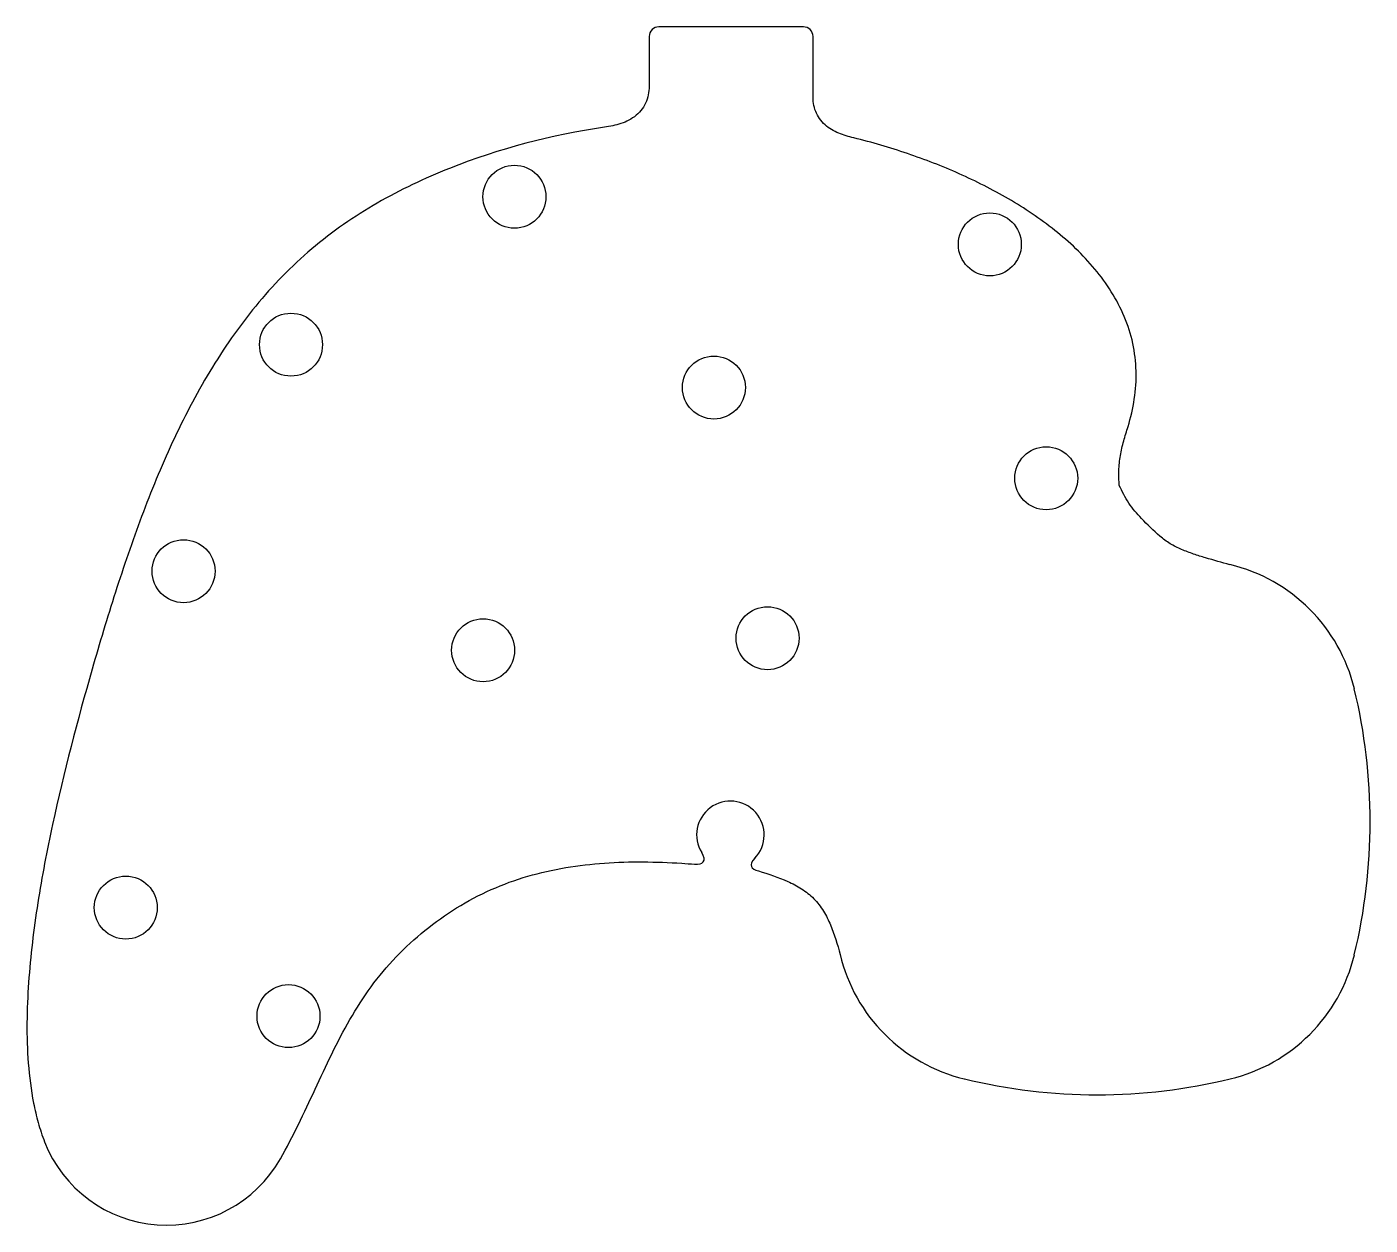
# Model space of a CAD drawing. Header units: millimetres. Extents: x -141 to 36, y -53 to 105.
import ezdxf

# ---------------------------------------------------------------- set-up
doc = ezdxf.new("R2010")
doc.units = ezdxf.units.MM

msp = doc.modelspace()

# ---------------------------------------------------------------- linework, layer by layer
at = {"color": 7, "linetype": 'Continuous', "lineweight": 25}
for p, q in [((-38.74, 104.78), (-57.79, 104.78)), ((-59.06, 103.51), (-59.06, 97.24)), ((-37.47, 95.73), (-37.47, 103.51))]:
    msp.add_line(p, q, dxfattribs=at)
for centre in [(-76.83, 82.39), (-14.16, 76.11), (-106.28, 62.89), (-50.53, 57.24), (-6.73, 45.28), (-120.44, 33.03), (-43.46, 24.2), (-80.96, 22.61), (-128.06, -11.31), (-106.61, -25.61)]:
    msp.add_circle(centre, 4.15, dxfattribs=at)
for centre, radius, start, end in [((-57.79, 103.51), 1.27, 90, 180), ((-38.74, 103.51), 1.27, 0, 90), ((12.32, 12.32), 22.19, 13.5674, 76.5259), ((-38.72, 0), 74.69, 346.4326, 13.5674), ((-48.36, -1.72), 4.45, 316.2611, 211.7743), ((-12.32, -12.32), 22.19, 193.4699, 256.4326), ((12.32, -12.32), 22.19, 283.5674, 346.4326), ((0, 38.72), 74.69, 256.4326, 283.5674), ((-122.69, -35.91), 17.25, 201.3093, 330.4445)]:
    msp.add_arc(centre, radius, start, end, dxfattribs=at)
for points in [[(-59.06, 97.24), (-59.06, 96.48), (-59.24, 94.92), (-60.67, 92.97), (-62.77, 91.92), (-64.22, 91.67), (-64.96, 91.56)], [(2.9, 44.32), (2.86, 44.98), (2.79, 46.29), (3.02, 48.28), (3.46, 50.21), (3.86, 51.46), (4.06, 52.09)], [(5.83, 39.98), (5.53, 40.3), (4.94, 40.94), (4.13, 42), (3.48, 43.15), (3.09, 43.93), (2.9, 44.32)], [(-53.07, -5.59), (-51.96, -5.67), (-51.45, -5.19), (-52.14, -4.06)], [(-45.15, -4.8), (-45.99, -5.68), (-45.66, -6.24), (-44.64, -6.47)]]:
    msp.add_open_spline(points, degree=3, dxfattribs=at)
for points, knots in [([(-32.09, 90.14), (-32.77, 90.31), (-34.1, 90.67), (-35.99, 91.75), (-37.06, 93.26), (-37.44, 94.67), (-37.47, 95.37), (-37.47, 95.73)], [0, 0, 0, 0, 0.25, 0.5, 0.75, 0.875, 1, 1, 1, 1]), ([(-64.96, 91.56), (-71.93, 90.52), (-80.56, 88.29), (-90.28, 84.05), (-94.94, 81.61), (-99.38, 78.81), (-103.6, 75.57), (-107.49, 71.94), (-110.99, 68.03), (-114.16, 63.83), (-117.04, 59.37), (-119.64, 54.73), (-122.74, 48.42), (-126.07, 40.29), (-129.48, 30.29), (-133.54, 16.75), (-137.13, 3.13), (-139.77, -10.67), (-140.84, -19.4), (-141.15, -26.49), (-141, -31.84), (-140.44, -36.22), (-139.64, -39.65), (-139.08, -41.35), (-138.76, -42.18)], [0, 0, 0, 0, 0.125, 0.15625, 0.1875, 0.21875, 0.25, 0.28125, 0.3125, 0.34375, 0.375, 0.40625, 0.4375, 0.5, 0.5625, 0.625, 0.75, 0.8125, 0.875, 0.90625, 0.9375, 0.96875, 0.984375, 1, 1, 1, 1]), ([(4.06, 52.09), (4.78, 54.45), (5.38, 58.2), (4.8, 63.08), (3.29, 67.82), (-0.11, 73.07), (-4.55, 77.26), (-8.57, 80.19), (-12.73, 82.79), (-18.17, 85.53), (-24.98, 88.17), (-29.71, 89.55), (-32.09, 90.14)], [0.000028, 0.000028, 0.000028, 0.000028, 0.1250245, 0.1875227, 0.250021, 0.3750175, 0.500014, 0.5625122, 0.6250105, 0.750007, 0.8750035, 1, 1, 1, 1]), ([(17.49, 33.89), (16.42, 34.18), (14.81, 34.62), (12.69, 35.28), (11.11, 35.87), (9.59, 36.61), (7.78, 37.98), (6.6, 39.17), (5.83, 39.98)], [-0.000269, -0.000269, -0.000269, -0.000269, 0.249797, 0.374829, 0.499862, 0.624895, 0.749928, 0.999994, 0.999994, 0.999994, 0.999994]), ([(-107.68, -44.42), (-106, -41.44), (-103.1, -35.27), (-99.49, -27.46), (-95.82, -21.7), (-92.49, -17.72), (-88.68, -14.24), (-84.52, -11.27), (-79.92, -8.82), (-75.11, -7.07), (-70.09, -5.95), (-63.24, -5.17), (-57.6, -5.26), (-53.64, -5.54), (-53.07, -5.59)], [0, 0, 0, 0, 0.1250349, 0.2500698, 0.3125873, 0.3751047, 0.4376222, 0.5001396, 0.5626571, 0.6251745, 0.687692, 0.7502094, 0.8752443, 0.8962735, 0.8962735, 0.8962735, 0.8962735]), ([(-44.64, -6.47), (-43.34, -6.87), (-41.4, -7.51), (-38.94, -8.77), (-37.3, -10.07), (-36.03, -11.74), (-34.83, -14.2), (-34.25, -16.17), (-33.89, -17.48)], [-0.001403, -0.001403, -0.001403, -0.001403, 0.249005, 0.37421, 0.499414, 0.624618, 0.749822, 1.00023, 1.00023, 1.00023, 1.00023])]:
    msp.add_open_spline(points, degree=3, knots=knots, dxfattribs=at)

doc.saveas('drawing.dxf')
